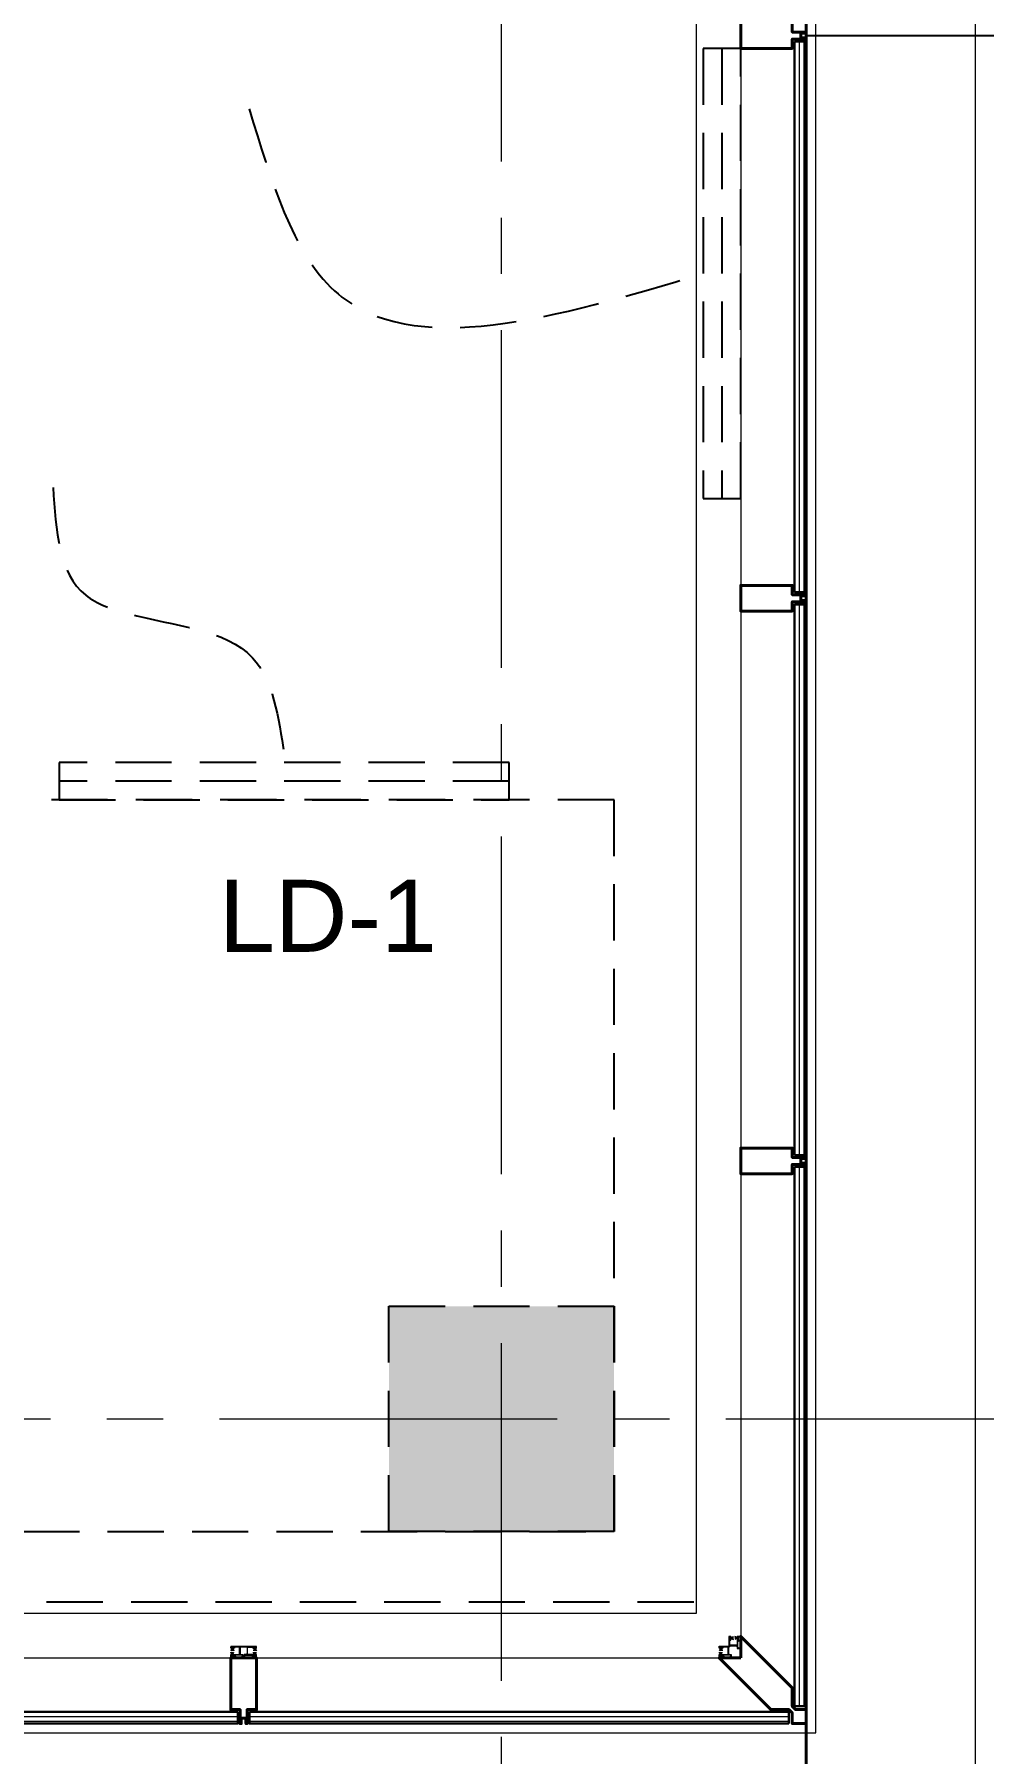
# Model space of a CAD drawing. Header units: inches. Extents: x -26012 to 27, y -3347 to 2082.
# Drawn here: x -21143.3 to -21042.1, y -21.1 to 162.2 of the extents above; entities that cross this region are included whole.
import ezdxf

# ---------------------------------------------------------------- set-up
doc = ezdxf.new("R2010")
doc.units = ezdxf.units.IN
doc.header["$LTSCALE"] = 48
doc.header["$MEASUREMENT"] = 0
for name, pattern in [('A_Column Grid$0$CENTER2', [1.125, 0.75, -0.125, 0.125, -0.125]), ('HIDDEN2', [0.1875, 0.125, -0.0625]), ('NB - 5th floor_plan$0$HIDDEN2', [0.1875, 0.125, -0.0625])]:
    doc.linetypes.add(name, pattern=pattern)
for name, color, linetype in [('A104$0$A-ANNO-PATT-1-12', 8, 'Continuous'), ('A104$0$A-CLNG-RAIL', 8, 'Continuous'), ('A104$0$A-FLOR-AWNG', 8, 'Continuous'), ('A104$0$A-FLOR-SLAB', 8, 'Continuous'), ('A104$0$A-GLAZ', 8, 'Continuous'), ('A104$0$A-GLAZ-CRNA', 8, 'Continuous'), ('A104$0$C-PROP', 8, 'Continuous'), ('A_Column Grid$0$A-GRID-GRD1-12', 8, 'A_Column Grid$0$CENTER2'), ('A_Column Grid$0$A-GRID-GRD1-15', 8, 'A_Column Grid$0$CENTER2'), ('M-HVAC-anno', 6, 'Continuous'), ('M-HVAC-FUTR', 4, 'HIDDEN2'), ('M-HVAC-Term-Supp', 92, 'Continuous'), ('NB - 5th floor_plan$0$STCCOLS1', 1, 'NB - 5th floor_plan$0$HIDDEN2'), ('NB - 5th floor_plan$0$STDROPS', 1, 'NB - 5th floor_plan$0$HIDDEN2'), ('NB - 5th floor_plan$0$STSLABNOTCH', 1, 'NB - 5th floor_plan$0$HIDDEN2'), ('XREF', 8, 'Continuous')]:
    doc.layers.add(name, color=color, linetype=linetype)
doc.styles.add('M08', font='arial.ttf', dxfattribs={"height": 7.68})

# ---------------------------------------------------------------- blocks, each defined once
blk = doc.blocks.new('A104')
at = {"layer": 'A104$0$A-ANNO-PATT-1-12', "lineweight": 30}
blk.add_solid([(-21081.52391113202, 2.594913660853813), (-21081.52391113202, 26.59491366085381), (-21105.52391113202, 2.594913660853813), (-21105.52391113202, 26.59491366085381)], dxfattribs=at)
at = {"layer": 'A104$0$A-CLNG-RAIL', "lineweight": 13}
for p, q in [((-21069.27441113202, -8.606410920465967), (-21069.27441113202, -9.654007959322579)), ((-21069.21191113202, -8.606410920465967), (-21069.27441113202, -8.606410920465967)), ((-21069.21191113202, -8.606410920465967), (-21069.21191113202, -9.716507959322579)), ((-21069.07191113202, -8.606410920465967), (-21069.21191113202, -8.606410920465967)), ((-21069.21191113202, -8.606410920465967), (-21069.21191113202, -9.604410920468137)), ((-21069.16191113202, -8.951410920469193), (-21069.16191113202, -8.651410920468459)), ((-21069.16191113202, -8.651410920468459), (-21069.11191113203, -8.651410920468459)), ((-21069.11191113203, -8.951410920469193), (-21069.16191113202, -8.951410920469193)), ((-21069.16191113202, -9.55441092047107), (-21069.16191113202, -8.99641092046802)), ((-21069.16191113202, -8.99641092046802), (-21069.07191113202, -8.99641092046802)), ((-21069.11191113203, -8.651410920468459), (-21069.11191113203, -8.711410920469339)), ((-21069.11191113203, -8.711410920469339), (-21069.07191113202, -8.711410920469339)), ((-21069.07191113202, -8.891410920468314), (-21069.11191113203, -8.891410920468314)), ((-21069.11191113203, -8.891410920468314), (-21069.11191113203, -8.951410920469193)), ((-21069.07191113202, -8.711410920469339), (-21069.07191113202, -8.606410920465967)), ((-21069.07191113202, -8.99641092046802), (-21069.07191113202, -8.891410920468314)), ((-21068.02391113202, -8.606410920465967), (-21068.38591113203, -8.606410920465967)), ((-21068.38591113203, -8.606410920465967), (-21068.38591113203, -8.711410920469339)), ((-21068.38591113203, -8.711410920469339), (-21068.34591113203, -8.711410920469339)), ((-21068.34591113203, -8.891410920468314), (-21068.38591113203, -8.891410920468314)), ((-21068.38591113203, -8.891410920468314), (-21068.38591113203, -9.55441092047107)), ((-21068.34591113203, -8.711410920469339), (-21068.34591113203, -8.651410920468459)), ((-21068.34591113203, -8.651410920468459), (-21068.29591113202, -8.651410920468459)), ((-21068.34591113203, -8.951410920469193), (-21068.34591113203, -8.891410920468314)), ((-21068.29591113202, -8.951410920469193), (-21068.34591113203, -8.951410920469193)), ((-21068.32591113203, -9.856410920465967), (-21068.32591113203, -9.07041092046837)), ((-21068.32591113203, -9.07041092046837), (-21068.23191113202, -9.07041092046837)), ((-21068.29591113202, -8.651410920468459), (-21068.29591113202, -8.951410920469193)), ((-21068.24591113202, -9.025410920469545), (-21068.24591113202, -8.651410920468459)), ((-21068.24591113202, -8.651410920468459), (-21068.02391113202, -8.651410920468459)), ((-21068.02391113202, -9.025410920469545), (-21068.24591113202, -9.025410920469545)), ((-21068.23191113202, -9.07041092046837), (-21068.23191113202, -9.105410920470717)), ((-21068.23191113202, -9.105410920470717), (-21068.10691113202, -9.07041092046837)), ((-21068.10691113202, -9.07041092046837), (-21068.02391113202, -9.07041092046837)), ((-21068.02391113202, -8.651410920468459), (-21068.02391113202, -8.606410920465967)), ((-21068.02391113202, -9.07041092046837), (-21068.02391113202, -9.025410920469545)), ((-21122.39948951185, -9.856507959320966), (-21122.39948951185, -9.71650795932258)), ((-21122.39948951185, -9.71650795932258), (-21121.40148951185, -9.71650795932258)), ((-21122.29448951184, -9.856507959320966), (-21122.39948951185, -9.856507959320966)), ((-21122.39948951185, -10.90450795932387), (-21122.39948951185, -10.54250795932076)), ((-21122.39948951185, -10.54250795932076), (-21122.29448951184, -10.54250795932076)), ((-21122.35448951184, -10.90450795932387), (-21122.39948951185, -10.90450795932387)), ((-21122.05448951184, -9.766507959323313), (-21122.35448951184, -9.766507959323313)), ((-21122.35448951184, -9.766507959323313), (-21122.35448951184, -9.81650795932038)), ((-21122.35448951184, -9.81650795932038), (-21122.29448951184, -9.81650795932038)), ((-21122.29448951184, -10.58250795932135), (-21122.35448951184, -10.58250795932135)), ((-21122.35448951184, -10.58250795932135), (-21122.35448951184, -10.63250795932208)), ((-21122.35448951184, -10.63250795932208), (-21122.05448951184, -10.63250795932208)), ((-21121.98048951184, -10.68250795932281), (-21122.35448951184, -10.68250795932281)), ((-21122.35448951184, -10.68250795932281), (-21122.35448951184, -10.90450795932387)), ((-21122.29448951184, -9.81650795932038), (-21122.29448951184, -9.856507959320966)), ((-21122.29448951184, -10.54250795932076), (-21122.29448951184, -10.58250795932135)), ((-21122.11448951185, -9.856507959320966), (-21122.11448951185, -9.81650795932038)), ((-21122.11448951185, -9.81650795932038), (-21122.05448951184, -9.81650795932038)), ((-21122.00948951185, -9.856507959320966), (-21122.11448951185, -9.856507959320966)), ((-21122.11448951185, -10.58250795932135), (-21122.11448951185, -10.54250795932076)), ((-21122.11448951185, -10.54250795932076), (-21121.45148951184, -10.54250795932076)), ((-21122.05448951184, -10.58250795932135), (-21122.11448951185, -10.58250795932135)), ((-21122.05448951184, -9.81650795932038), (-21122.05448951184, -9.766507959323313)), ((-21122.05448951184, -10.63250795932208), (-21122.05448951184, -10.58250795932135)), ((-21121.45148951184, -9.766507959323313), (-21122.00948951185, -9.766507959323313)), ((-21122.00948951185, -9.766507959323313), (-21122.00948951185, -9.856507959320966)), ((-21121.98048951184, -10.90450795932387), (-21121.98048951184, -10.68250795932281)), ((-21121.93548951184, -10.90450795932387), (-21121.98048951184, -10.90450795932387)), ((-21121.14948951185, -10.60250795932164), (-21121.93548951184, -10.60250795932164)), ((-21121.93548951184, -10.60250795932164), (-21121.93548951184, -10.69650795932229)), ((-21121.93548951184, -10.69650795932229), (-21121.90048951184, -10.69650795932229)), ((-21121.90048951184, -10.69650795932229), (-21121.93548951184, -10.82150795932229)), ((-21121.93548951184, -10.82150795932229), (-21121.93548951184, -10.90450795932387)), ((-21121.45148951184, -10.54250795932076), (-21121.45148951184, -9.766507959323313)), ((-21121.40148951185, -9.71650795932258), (-21121.40148951185, -10.54250795932076)), ((-21121.40148951185, -10.54250795932076), (-21121.30748951184, -10.54250795932076)), ((-21121.30748951184, -10.54250795932076), (-21121.30748951184, -10.50750795932208)), ((-21121.30748951184, -10.50750795932208), (-21121.18248951184, -10.54250795932076)), ((-21121.14948951185, -10.82150795932229), (-21121.18448951184, -10.69650795932229)), ((-21121.18448951184, -10.69650795932229), (-21121.14948951185, -10.69650795932229)), ((-21121.18248951184, -10.54250795932076), (-21121.09948951184, -10.54250795932076)), ((-21121.14948951185, -10.69650795932229), (-21121.14948951185, -10.60250795932164)), ((-21121.14948951185, -10.90450795932387), (-21121.14948951185, -10.82150795932229)), ((-21121.09948951184, -10.90450795932387), (-21121.14948951185, -10.90450795932387)), ((-21121.09948951184, -10.54250795932076), (-21121.09948951184, -10.90450795932387)), ((-21120.86591113202, -10.54250795932076), (-21120.94891113203, -10.54250795932076)), ((-21120.94891113203, -10.54250795932076), (-21120.94891113203, -10.90450795932387)), ((-21120.94891113203, -10.90450795932387), (-21120.89891113202, -10.90450795932387)), ((-21120.89891113202, -10.69650795932229), (-21120.89891113202, -10.60250795932164)), ((-21120.89891113202, -10.60250795932164), (-21120.11291113202, -10.60250795932164)), ((-21120.89891113202, -10.82150795932229), (-21120.86391113203, -10.69650795932229)), ((-21120.86391113203, -10.69650795932229), (-21120.89891113202, -10.69650795932229)), ((-21120.89891113202, -10.90450795932387), (-21120.89891113202, -10.82150795932229)), ((-21120.74091113202, -10.50750795932208), (-21120.86591113202, -10.54250795932076)), ((-21120.74091113202, -10.54250795932076), (-21120.74091113202, -10.50750795932208)), ((-21120.64691113202, -10.54250795932076), (-21120.74091113202, -10.54250795932076)), ((-21119.64891113202, -9.71650795932258), (-21120.64691113202, -9.71650795932258)), ((-21120.64691113202, -9.71650795932258), (-21120.64691113202, -10.54250795932076)), ((-21120.59691113203, -10.54250795932076), (-21120.59691113203, -9.766507959323313)), ((-21120.59691113203, -9.766507959323313), (-21120.03891113202, -9.766507959323313)), ((-21119.93391113202, -10.54250795932076), (-21120.59691113203, -10.54250795932076)), ((-21120.11291113202, -10.69650795932229), (-21120.14791113203, -10.69650795932229)), ((-21120.14791113203, -10.69650795932229), (-21120.11291113202, -10.82150795932229)), ((-21120.11291113202, -10.60250795932164), (-21120.11291113202, -10.69650795932229)), ((-21120.11291113202, -10.82150795932229), (-21120.11291113202, -10.90450795932387)), ((-21120.11291113202, -10.90450795932387), (-21120.06791113202, -10.90450795932387)), ((-21120.06791113202, -10.90450795932387), (-21120.06791113202, -10.68250795932281)), ((-21120.06791113202, -10.68250795932281), (-21119.69391113202, -10.68250795932281)), ((-21120.03891113202, -9.766507959323313), (-21120.03891113202, -9.856507959320966)), ((-21120.03891113202, -9.856507959320966), (-21119.93391113202, -9.856507959320966)), ((-21119.99391113202, -9.81650795932038), (-21119.99391113202, -9.766507959323313)), ((-21119.99391113202, -9.766507959323313), (-21119.69391113202, -9.766507959323313)), ((-21119.93391113202, -9.81650795932038), (-21119.99391113202, -9.81650795932038)), ((-21119.99391113202, -10.63250795932208), (-21119.99391113202, -10.58250795932135)), ((-21119.99391113202, -10.58250795932135), (-21119.93391113202, -10.58250795932135)), ((-21119.69391113202, -10.63250795932208), (-21119.99391113202, -10.63250795932208)), ((-21119.93391113202, -9.856507959320966), (-21119.93391113202, -9.81650795932038)), ((-21119.93391113202, -10.58250795932135), (-21119.93391113202, -10.54250795932076)), ((-21119.69391113202, -9.81650795932038), (-21119.75391113203, -9.81650795932038)), ((-21119.75391113203, -9.81650795932038), (-21119.75391113203, -9.856507959320966)), ((-21119.75391113203, -9.856507959320966), (-21119.64891113202, -9.856507959320966)), ((-21119.64891113202, -10.54250795932076), (-21119.75391113203, -10.54250795932076)), ((-21119.75391113203, -10.54250795932076), (-21119.75391113203, -10.58250795932135)), ((-21119.75391113203, -10.58250795932135), (-21119.69391113202, -10.58250795932135)), ((-21119.69391113202, -9.766507959323313), (-21119.69391113202, -9.81650795932038)), ((-21119.69391113202, -10.58250795932135), (-21119.69391113202, -10.63250795932208)), ((-21119.69391113202, -10.68250795932281), (-21119.69391113202, -10.90450795932387)), ((-21119.69391113202, -10.90450795932387), (-21119.64891113202, -10.90450795932387)), ((-21119.64891113202, -9.856507959320966), (-21119.64891113202, -9.71650795932258)), ((-21119.64891113202, -10.90450795932387), (-21119.64891113202, -10.54250795932076)), ((-21070.32200817088, -9.716507959322579), (-21070.32200817088, -9.654007959322579)), ((-21070.32200817088, -9.654007959322579), (-21069.27441113202, -9.654007959322579)), ((-21070.32200817088, -9.716507959322579), (-21069.21191113202, -9.716507959322579)), ((-21070.32200817088, -9.856507959320966), (-21070.32200817088, -9.71650795932258)), ((-21070.32200817088, -9.71650795932258), (-21069.32400817088, -9.71650795932258)), ((-21070.21700817088, -9.856507959320966), (-21070.32200817088, -9.856507959320966)), ((-21070.32200817088, -10.90450795932387), (-21070.32200817088, -10.54250795932076)), ((-21070.32200817088, -10.54250795932076), (-21070.21700817088, -10.54250795932076)), ((-21070.27700817088, -10.90450795932387), (-21070.32200817088, -10.90450795932387)), ((-21069.97700817088, -9.766507959323313), (-21070.27700817088, -9.766507959323313)), ((-21070.27700817088, -9.766507959323313), (-21070.27700817088, -9.81650795932038)), ((-21070.27700817088, -9.81650795932038), (-21070.21700817088, -9.81650795932038)), ((-21070.21700817088, -10.58250795932135), (-21070.27700817088, -10.58250795932135)), ((-21070.27700817088, -10.58250795932135), (-21070.27700817088, -10.63250795932208)), ((-21070.27700817088, -10.63250795932208), (-21069.97700817088, -10.63250795932208)), ((-21069.90300817088, -10.68250795932281), (-21070.27700817088, -10.68250795932281)), ((-21070.27700817088, -10.68250795932281), (-21070.27700817088, -10.90450795932387)), ((-21070.21700817088, -9.81650795932038), (-21070.21700817088, -9.856507959320966)), ((-21070.21700817088, -10.54250795932076), (-21070.21700817088, -10.58250795932135)), ((-21070.03700817088, -9.856507959320966), (-21070.03700817088, -9.81650795932038)), ((-21070.03700817088, -9.81650795932038), (-21069.97700817088, -9.81650795932038)), ((-21069.93200817088, -9.856507959320966), (-21070.03700817088, -9.856507959320966)), ((-21070.03700817088, -10.58250795932135), (-21070.03700817088, -10.54250795932076)), ((-21070.03700817088, -10.54250795932076), (-21069.37400817087, -10.54250795932076)), ((-21069.97700817088, -10.58250795932135), (-21070.03700817088, -10.58250795932135)), ((-21069.97700817088, -9.81650795932038), (-21069.97700817088, -9.766507959323313)), ((-21069.97700817088, -10.63250795932208), (-21069.97700817088, -10.58250795932135)), ((-21069.37400817087, -9.766507959323313), (-21069.93200817088, -9.766507959323313)), ((-21069.93200817088, -9.766507959323313), (-21069.93200817088, -9.856507959320966)), ((-21069.90300817088, -10.90450795932387), (-21069.90300817088, -10.68250795932281)), ((-21069.85800817088, -10.90450795932387), (-21069.90300817088, -10.90450795932387)), ((-21069.07200817088, -10.60250795932164), (-21069.85800817088, -10.60250795932164)), ((-21069.85800817088, -10.60250795932164), (-21069.85800817088, -10.69650795932229)), ((-21069.85800817088, -10.69650795932229), (-21069.82300817088, -10.69650795932229)), ((-21069.82300817088, -10.69650795932229), (-21069.85800817088, -10.82150795932229)), ((-21069.85800817088, -10.82150795932229), (-21069.85800817088, -10.90450795932387)), ((-21069.37400817087, -10.54250795932076), (-21069.37400817087, -9.766507959323313)), ((-21069.32400817088, -9.71650795932258), (-21069.32400817088, -10.54250795932076)), ((-21069.32400817088, -10.54250795932076), (-21069.23000817088, -10.54250795932076)), ((-21069.23000817088, -10.54250795932076), (-21069.23000817088, -10.50750795932208)), ((-21069.23000817088, -10.50750795932208), (-21069.10500817088, -10.54250795932076)), ((-21069.21191113202, -9.604410920468137), (-21068.38591113203, -9.604410920468137)), ((-21068.38591113203, -9.55441092047107), (-21069.16191113202, -9.55441092047107)), ((-21069.07200817088, -10.82150795932229), (-21069.10700817087, -10.69650795932229)), ((-21069.10700817087, -10.69650795932229), (-21069.07200817088, -10.69650795932229)), ((-21069.10500817088, -10.54250795932076), (-21069.02200817088, -10.54250795932076)), ((-21069.07200817088, -10.69650795932229), (-21069.07200817088, -10.60250795932164)), ((-21069.07200817088, -10.90450795932387), (-21069.07200817088, -10.82150795932229)), ((-21069.02200817088, -10.90450795932387), (-21069.07200817088, -10.90450795932387)), ((-21069.02200817088, -10.54250795932076), (-21069.02200817088, -10.90450795932387)), ((-21068.38591113203, -9.698410920468783), (-21068.42091113202, -9.698410920468783)), ((-21068.42091113202, -9.698410920468783), (-21068.38591113203, -9.823410920468783)), ((-21068.38591113203, -9.604410920468137), (-21068.38591113203, -9.698410920468783)), ((-21068.38591113203, -9.823410920468783), (-21068.38591113203, -9.906410920470366)), ((-21068.38591113203, -9.906410920470366), (-21068.02391113202, -9.906410920470366)), ((-21068.23191113202, -9.856410920465967), (-21068.32591113203, -9.856410920465967)), ((-21068.10691113202, -9.856410920465967), (-21068.23191113202, -9.821410920470953)), ((-21068.23191113202, -9.821410920470953), (-21068.23191113202, -9.856410920465967)), ((-21068.02391113202, -9.856410920465967), (-21068.10691113202, -9.856410920465967)), ((-21068.02391113202, -9.906410920470366), (-21068.02391113202, -9.856410920465967))]:
    blk.add_line(p, q, dxfattribs=at)
at = {"layer": 'A104$0$A-CLNG-RAIL', "lineweight": 13, "flags": 128}
for points in [[(-21069.129392594, -8.706623036249386), (-21069.129392594, -8.894123036249386)], [(-21069.11728568923, -8.861659457899748), (-21069.06280461776, -8.873774446132703), (-21068.99016316817, -8.879831925789848), (-21068.79875277673, -8.925638373970516)], [(-21068.33127141721, -8.861659457899748), (-21068.38575248869, -8.873774446132703), (-21068.45839393827, -8.879831925789848), (-21068.64980432971, -8.925638373970516)], [(-21068.31916451244, -8.706623036249386), (-21068.31916451244, -8.894123036249386)], [(-21122.29927739607, -9.799026497350054), (-21122.11177739607, -9.799026497350054)], [(-21122.29927739607, -10.60925457890212), (-21122.11177739607, -10.60925457890212)], [(-21122.14424097441, -9.811133402121056), (-21122.13212598618, -9.865614473592403), (-21122.12606850652, -9.938255923176845), (-21122.08026205834, -10.129666314618)], [(-21122.14424097441, -10.59714767413111), (-21122.13212598618, -10.54266660265977), (-21122.12606850652, -10.47002515307532), (-21122.08026205834, -10.27861476163417)], [(-21119.90415966946, -9.811133402121056), (-21119.91627465769, -9.865614473592403), (-21119.92233213735, -9.938255923176845), (-21119.96813858553, -10.129666314618)], [(-21119.90415966946, -10.59714767413111), (-21119.91627465769, -10.54266660265977), (-21119.92233213735, -10.47002515307532), (-21119.96813858553, -10.27861476163417)], [(-21119.74912324781, -9.799026497350054), (-21119.93662324781, -9.799026497350054)], [(-21119.74912324781, -10.60925457890212), (-21119.93662324781, -10.60925457890212)], [(-21070.2217960551, -9.799026497350054), (-21070.0342960551, -9.799026497350054)], [(-21070.2217960551, -10.60925457890212), (-21070.0342960551, -10.60925457890212)], [(-21070.06675963345, -9.811133402121056), (-21070.05464464521, -9.865614473592403), (-21070.04858716556, -9.938255923176845), (-21070.00278071738, -10.129666314618)], [(-21070.06675963345, -10.59714767413111), (-21070.05464464521, -10.54266660265977), (-21070.04858716556, -10.47002515307532), (-21070.00278071738, -10.27861476163417)]]:
    blk.add_lwpolyline(points, dxfattribs=at)
at = {"layer": 'A104$0$A-CLNG-RAIL', "lineweight": 13}
for points in [[(-21069.129392594, -8.786373610388281), (-21069.11123223684, -8.788969673099011), (-21069.06885807014, -8.795027152752489), (-21068.9780562634, -8.7829121934382), (-21068.92962864431, -8.76529041340384), (-21068.79875277673, -8.743048235348711)], [(-21069.129392594, -8.807142112066778), (-21069.0204304301, -8.819257071381069), (-21068.95384245386, -8.807142112066778), (-21068.92962864431, -8.812526538429092), (-21068.79875277673, -8.813111919345056)], [(-21069.12333914161, -8.728394847608897), (-21069.07491152253, -8.740509806923187), (-21069.02648388248, -8.72233733902942), (-21068.95384245386, -8.685992461093885), (-21068.92962864431, -8.670848747488023), (-21068.79875277673, -8.615659663934025)], [(-21069.12333914161, -8.75868224589462), (-21069.0870184273, -8.75868224589462), (-21069.03253733487, -8.75868224589462), (-21068.95989590624, -8.728394847608897), (-21068.92962864431, -8.713251124367147), (-21068.79875277673, -8.668738256982257)], [(-21069.11728568923, -8.843487018928313), (-21069.06280461776, -8.843487018928313), (-21069.00227007294, -8.843487018928313), (-21068.95384245386, -8.855601978238935), (-21068.92962864431, -8.859063395189018), (-21068.79875277673, -8.883348672779086)], [(-21068.32521796483, -8.728394847608897), (-21068.37364558392, -8.740509806923187), (-21068.42207322396, -8.72233733902942), (-21068.49471465258, -8.685992461093885), (-21068.51892846213, -8.670848747488023), (-21068.64980432971, -8.615659663934025)], [(-21068.32521796483, -8.75868224589462), (-21068.36153867915, -8.75868224589462), (-21068.41601977157, -8.75868224589462), (-21068.4886612002, -8.728394847608897), (-21068.51892846213, -8.713251124367147), (-21068.64980432971, -8.668738256982257)], [(-21068.31916451244, -8.786373610388281), (-21068.3373248696, -8.788969673099011), (-21068.3796990363, -8.795027152752489), (-21068.47050084304, -8.7829121934382), (-21068.51892846213, -8.76529041340384), (-21068.64980432971, -8.743048235348711)], [(-21068.31916451244, -8.807142112066778), (-21068.42812667634, -8.819257071381069), (-21068.49471465258, -8.807142112066778), (-21068.51892846213, -8.812526538429092), (-21068.64980432971, -8.813111919345056)], [(-21068.33127141721, -8.843487018928313), (-21068.38575248869, -8.843487018928313), (-21068.4462870335, -8.843487018928313), (-21068.49471465258, -8.855601978238935), (-21068.51892846213, -8.859063395189018), (-21068.64980432971, -8.883348672779086)], [(-21122.27750558471, -9.805079949737388), (-21122.26539062539, -9.8535075688214), (-21122.28356309328, -9.901935208863836), (-21122.31990797122, -9.974576637489854), (-21122.33505168483, -9.99879044703186), (-21122.39024076838, -10.129666314618)], [(-21122.27750558471, -10.60320112651478), (-21122.26539062539, -10.55477350743077), (-21122.28356309328, -10.50634586738833), (-21122.31990797122, -10.43370443876232), (-21122.33505168483, -10.40949062922031), (-21122.39024076838, -10.27861476163417)], [(-21122.24721818642, -9.805079949737388), (-21122.24721818642, -9.841400664050397), (-21122.24721818642, -9.895881756476502), (-21122.27750558471, -9.96852318510252), (-21122.29264930795, -9.99879044703186), (-21122.33716217533, -10.129666314618)], [(-21122.24721818642, -10.60320112651478), (-21122.24721818642, -10.56688041220177), (-21122.24721818642, -10.51239931977567), (-21122.27750558471, -10.43975789114965), (-21122.29264930795, -10.40949062922031), (-21122.33716217533, -10.27861476163417)], [(-21122.21952682193, -9.799026497350054), (-21122.21693075921, -9.81718685450839), (-21122.21087327956, -9.859561021208735), (-21122.22298823887, -9.950362827947849), (-21122.24061001891, -9.99879044703186), (-21122.26285219696, -10.129666314618)], [(-21122.21952682193, -10.60925457890212), (-21122.21693075921, -10.59109422174378), (-21122.21087327956, -10.54872005504343), (-21122.22298823887, -10.45791824830432), (-21122.24061001891, -10.40949062922031), (-21122.26285219696, -10.27861476163417)], [(-21122.19875832025, -9.799026497350054), (-21122.18664336093, -9.907988661247504), (-21122.19875832025, -9.974576637489854), (-21122.19337389388, -9.99879044703186), (-21122.19278851297, -10.129666314618)], [(-21122.19875832025, -10.60925457890212), (-21122.18664336093, -10.50029241500467), (-21122.19875832025, -10.43370443876232), (-21122.19337389388, -10.40949062922031), (-21122.19278851297, -10.27861476163417)], [(-21122.16241341339, -9.811133402121056), (-21122.16241341339, -9.865614473592403), (-21122.16241341339, -9.926149018405843), (-21122.15029845407, -9.974576637489854), (-21122.14683703712, -9.99879044703186), (-21122.12255175953, -10.129666314618)], [(-21122.16241341339, -10.59714767413111), (-21122.16241341339, -10.54266660265977), (-21122.16241341339, -10.48213205784633), (-21122.15029845407, -10.43370443876232), (-21122.14683703712, -10.40949062922031), (-21122.12255175953, -10.27861476163417)], [(-21119.88598723049, -9.811133402121056), (-21119.88598723049, -9.865614473592403), (-21119.88598723049, -9.926149018405843), (-21119.8981021898, -9.974576637489854), (-21119.90156360675, -9.99879044703186), (-21119.92584888433, -10.129666314618)], [(-21119.88598723049, -10.59714767413111), (-21119.88598723049, -10.54266660265977), (-21119.88598723049, -10.48213205784633), (-21119.8981021898, -10.43370443876232), (-21119.90156360675, -10.40949062922031), (-21119.92584888433, -10.27861476163417)], [(-21119.84964232362, -9.799026497350054), (-21119.86175728294, -9.907988661247504), (-21119.84964232362, -9.974576637489854), (-21119.85502674998, -9.99879044703186), (-21119.8556121309, -10.129666314618)], [(-21119.84964232362, -10.60925457890212), (-21119.86175728294, -10.50029241500467), (-21119.84964232362, -10.43370443876232), (-21119.85502674998, -10.40949062922031), (-21119.8556121309, -10.27861476163417)], [(-21119.82887382195, -9.799026497350054), (-21119.83146988466, -9.81718685450839), (-21119.83752736431, -9.859561021208735), (-21119.82541240499, -9.950362827947849), (-21119.80779062496, -9.99879044703186), (-21119.7855484469, -10.129666314618)], [(-21119.82887382195, -10.60925457890212), (-21119.83146988466, -10.59109422174378), (-21119.83752736431, -10.54872005504343), (-21119.82541240499, -10.45791824830432), (-21119.80779062496, -10.40949062922031), (-21119.7855484469, -10.27861476163417)], [(-21119.80118245745, -9.805079949737388), (-21119.80118245745, -9.841400664050397), (-21119.80118245745, -9.895881756476502), (-21119.77089505917, -9.96852318510252), (-21119.75575133592, -9.99879044703186), (-21119.71123846854, -10.129666314618)], [(-21119.80118245745, -10.60320112651478), (-21119.80118245745, -10.56688041220177), (-21119.80118245745, -10.51239931977567), (-21119.77089505917, -10.43975789114965), (-21119.75575133592, -10.40949062922031), (-21119.71123846854, -10.27861476163417)], [(-21119.77089505917, -9.805079949737388), (-21119.78301001848, -9.8535075688214), (-21119.76483755059, -9.901935208863836), (-21119.72849267265, -9.974576637489854), (-21119.71334895905, -9.99879044703186), (-21119.65815987549, -10.129666314618)], [(-21119.77089505917, -10.60320112651478), (-21119.78301001848, -10.55477350743077), (-21119.76483755059, -10.50634586738833), (-21119.72849267265, -10.43370443876232), (-21119.71334895905, -10.40949062922031), (-21119.65815987549, -10.27861476163417)], [(-21070.20002424374, -9.805079949737388), (-21070.18790928442, -9.8535075688214), (-21070.20608175232, -9.901935208863836), (-21070.24242663025, -9.974576637489854), (-21070.25757034386, -9.99879044703186), (-21070.31275942741, -10.129666314618)], [(-21070.20002424374, -10.60320112651478), (-21070.18790928442, -10.55477350743077), (-21070.20608175232, -10.50634586738833), (-21070.24242663025, -10.43370443876232), (-21070.25757034386, -10.40949062922031), (-21070.31275942741, -10.27861476163417)], [(-21070.16973684545, -9.805079949737388), (-21070.16973684545, -9.841400664050397), (-21070.16973684545, -9.895881756476502), (-21070.20002424374, -9.96852318510252), (-21070.21516796698, -9.99879044703186), (-21070.25968083437, -10.129666314618)], [(-21070.16973684545, -10.60320112651478), (-21070.16973684545, -10.56688041220177), (-21070.16973684545, -10.51239931977567), (-21070.20002424374, -10.43975789114965), (-21070.21516796698, -10.40949062922031), (-21070.25968083437, -10.27861476163417)], [(-21070.14204548096, -9.799026497350054), (-21070.13944941825, -9.81718685450839), (-21070.13339193859, -9.859561021208735), (-21070.14550689791, -9.950362827947849), (-21070.16312867794, -9.99879044703186), (-21070.185370856, -10.129666314618)], [(-21070.14204548096, -10.60925457890212), (-21070.13944941825, -10.59109422174378), (-21070.13339193859, -10.54872005504343), (-21070.14550689791, -10.45791824830432), (-21070.16312867794, -10.40949062922031), (-21070.185370856, -10.27861476163417)], [(-21070.12127697928, -9.799026497350054), (-21070.10916201997, -9.907988661247504), (-21070.12127697928, -9.974576637489854), (-21070.11589255292, -9.99879044703186), (-21070.115307172, -10.129666314618)], [(-21070.12127697928, -10.60925457890212), (-21070.10916201997, -10.50029241500467), (-21070.12127697928, -10.43370443876232), (-21070.11589255292, -10.40949062922031), (-21070.115307172, -10.27861476163417)], [(-21070.08493207242, -9.811133402121056), (-21070.08493207242, -9.865614473592403), (-21070.08493207242, -9.926149018405843), (-21070.07281711311, -9.974576637489854), (-21070.06935569616, -9.99879044703186), (-21070.04507041857, -10.129666314618)], [(-21070.08493207242, -10.59714767413111), (-21070.08493207242, -10.54266660265977), (-21070.08493207242, -10.48213205784633), (-21070.07281711311, -10.43370443876232), (-21070.06935569616, -10.40949062922031), (-21070.04507041857, -10.27861476163417)]]:
    blk.add_open_spline(points, degree=3, dxfattribs=at)
blk.add_3dface([(-21122.39948951184, -9.716507959322579), (-21119.64891113202, -9.716507959322579), (-21119.64891113202, -9.666507959321844), (-21122.39948951184, -9.666507959321844)], dxfattribs=at)
at = {"layer": 'A104$0$A-FLOR-AWNG', "lineweight": 0}
blk.add_line((-21043.02364605272, 1560.001174646098), (-21043.02364605274, -35.90507535389735), dxfattribs=at)
at = {"layer": 'A104$0$A-FLOR-SLAB', "lineweight": 0, "flags": 128}
blk.add_lwpolyline([(-23869.27306754608, 1530.34749504837), (-21072.77392211724, 1530.344907071458), (-21072.77392211724, -6.154496974105343), (-22489.27361117521, -6.154496974106298), (-22489.27361091716, 53.84483676237799), (-22872.77363294808, 53.84483676237801), (-22872.77363293029, -6.154496971624019), (-24409.27195154976, -6.154496971624022)], dxfattribs=at)
at = {"layer": 'A104$0$A-GLAZ', "lineweight": 0}
for p, q in [((-21060.0239351225, -18.90515878295377), (-21060.02393512248, 1543.094924646097)), ((-22352.02336008276, -18.90515878296642), (-21060.0239351225, -18.90515878295377))]:
    blk.add_line(p, q, dxfattribs=at)
at = {"layer": 'A104$0$A-GLAZ-CRNA', "lineweight": 30}
for p, q in [((-21062.2739351225, 161.4705030259244), (-21061.0239351225, 161.4705030259244)), ((-21062.2739351225, 161.4705030259244), (-21062.2739351225, 102.7205030259245)), ((-21061.0239351225, 161.4705030259244), (-21061.0239351225, 102.7205030259245)), ((-21062.2739351225, 101.4705030259244), (-21062.2739351225, 42.72050302592466)), ((-21061.0239351225, 101.4705030259245), (-21061.0239351225, 42.7205030259247)), ((-21062.2739351225, 42.72050302592466), (-21061.0239351225, 42.7205030259247)), ((-21062.2739351225, 41.47050302592469), (-21061.0239351225, 41.47050302592471)), ((-21062.2739351225, 41.47050302592469), (-21062.2739351225, -16.02949697407512)), ((-21061.0239351225, 41.47050302592471), (-21061.0239351225, -16.0294969740751)), ((-21062.2739351225, -16.02949697407512), (-21061.0239351225, -16.0294969740751)), ((-21180.39893512249, -16.65449697407627), (-21121.6489351225, -16.65449697407568)), ((-21180.39893512249, -17.90449697407625), (-21121.6489351225, -17.90449697407568)), ((-21121.6489351225, -16.65449697407568), (-21121.6489351225, -17.90449697407568)), ((-21120.3989351225, -16.65449697407569), (-21120.3989351225, -17.90449697407567)), ((-21120.3989351225, -16.65449697407569), (-21062.8989351225, -16.65449697407513)), ((-21120.3989351225, -17.90449697407567), (-21062.8989351225, -17.90449697407512)), ((-21062.8989351225, -16.65449697407513), (-21062.8989351225, -17.90449697407512))]:
    blk.add_line(p, q, dxfattribs=at)
at = {"layer": 'A104$0$A-GLAZ-CRNA', "lineweight": 0}
for p, q in [((-21061.7739351225, 161.4705030259244), (-21061.7739351225, 102.7205030259244)), ((-21061.2739351225, 161.4705030259244), (-21061.2739351225, 102.7205030259245)), ((-21068.0239351225, 160.7210814057475), (-21068.0239351225, 103.4710814057476)), ((-21061.7739351225, 101.4705030259244), (-21061.7739351225, 42.72050302592469)), ((-21061.2739351225, 101.4705030259245), (-21061.2739351225, 42.72050302592466)), ((-21068.0239351225, 100.7210814057476), (-21068.0239351225, -10.90449697407519)), ((-21061.7739351225, 41.4705030259247), (-21061.7739351225, -16.02949697407511)), ((-21061.2739351225, 41.47050302592468), (-21061.2739351225, -16.0294969740751)), ((-21179.64951350231, -10.90449697407629), (-21068.0239351225, -10.90449697407519)), ((-21180.39893512249, -17.15449697407626), (-21121.6489351225, -17.15449697407568)), ((-21180.39893512249, -17.65449697407627), (-21121.6489351225, -17.65449697407569)), ((-21120.3989351225, -17.15449697407567), (-21062.8989351225, -17.15449697407512)), ((-21120.3989351225, -17.65449697407569), (-21062.8989351225, -17.65449697407513))]:
    blk.add_line(p, q, dxfattribs=at)
at = {"layer": 'A104$0$A-GLAZ-CRNA', "lineweight": 40}
for p, q in [((-21062.2739351225, 102.7205030259245), (-21061.0239351225, 102.7205030259245)), ((-21062.2739351225, 101.4705030259244), (-21061.0239351225, 101.4705030259245)), ((-21062.5239351225, -14.10639993521722), (-21068.0239351225, -8.60639993521729)), ((-21064.82203216136, -16.40449697407514), (-21070.32203216136, -10.90449697407522))]:
    blk.add_line(p, q, dxfattribs=at)
at = {"layer": 'A104$0$A-GLAZ-CRNA', "lineweight": 40, "flags": 128}
for points in [[(-21061.6176851225, 162.0955030259242), (-21061.6176851225, 162.3455030259242), (-21061.0239351225, 162.3455030259242), (-21061.0239351225, 162.4705030259242), (-21062.5239351225, 162.470503025924), (-21062.5239351225, 163.4705030259241), (-21068.0239351225, 163.4710814057473), (-21068.0239351225, 162.0960814057473)], [(-21061.6176851225, 162.0955030259242), (-21061.6176851225, 161.8455030259244), (-21061.0239351225, 161.8455030259244), (-21061.0239351225, 161.7205030259244), (-21062.5239351225, 161.7205030259242), (-21062.5239351225, 160.7205030259242), (-21068.0239351225, 160.7210814057475), (-21068.0239351225, 162.0960814057473)], [(-21061.6176851225, 102.0955030259244), (-21061.6176851225, 102.3455030259244), (-21061.0239351225, 102.3455030259245), (-21061.0239351225, 102.4705030259245), (-21062.5239351225, 102.4705030259245), (-21062.5239351225, 103.4705030259245), (-21068.0239351225, 103.4710814057476), (-21068.0239351225, 102.0960814057476)], [(-21061.6176851225, 102.0955030259244), (-21061.6176851225, 101.8455030259244), (-21061.0239351225, 101.8455030259245), (-21061.0239351225, 101.7205030259245), (-21062.5239351225, 101.7205030259245), (-21062.5239351225, 100.7205030259245), (-21068.0239351225, 100.7210814057476), (-21068.0239351225, 102.0960814057476)], [(-21061.6176851225, 42.0955030259247), (-21061.6176851225, 42.34550302592467), (-21061.0239351225, 42.34550302592469), (-21061.0239351225, 42.47050302592469), (-21062.5239351225, 42.47050302592468), (-21062.5239351225, 43.4705030259247), (-21068.0239351225, 43.4710814057478), (-21068.0239351225, 42.09608140574781)], [(-21061.6176851225, 42.0955030259247), (-21061.6176851225, 41.8455030259247), (-21061.0239351225, 41.84550302592472), (-21061.0239351225, 41.72050302592471), (-21062.5239351225, 41.72050302592469), (-21062.5239351225, 40.72050302592469), (-21068.0239351225, 40.72108140574777), (-21068.0239351225, 42.09608140574781)], [(-21061.0239351225, -17.90449697407507), (-21061.0239351225, -16.40449697407509), (-21062.1703817319, -16.40449697407512), (-21062.5239351225, -16.05094358348272), (-21062.5239351225, -14.10639993521722), (-21068.0239351225, -8.60639993521729), (-21068.0239351225, -10.90449697407519)], [(-21121.0239351225, -17.31074697407524), (-21121.2739351225, -17.31074697407522), (-21121.2739351225, -17.90449697407567), (-21121.3989351225, -17.90449697407569), (-21121.3989351225, -16.40449697407524), (-21122.3989351225, -16.40449697407523), (-21122.39951350232, -10.90449697407573), (-21121.02451350232, -10.90449697407571)], [(-21121.0239351225, -17.31074697407524), (-21120.7739351225, -17.31074697407523), (-21120.7739351225, -17.90449697407567), (-21120.6489351225, -17.90449697407566), (-21120.6489351225, -16.40449697407522), (-21119.6489351225, -16.40449697407522), (-21119.64951350232, -10.9044969740757), (-21121.02451350232, -10.90449697407571)], [(-21061.0239351225, -17.90449697407507), (-21062.5239351225, -17.90449697407511), (-21062.5239351225, -16.75805036466752), (-21062.87748851309, -16.40449697407512), (-21064.82203216136, -16.40449697407514), (-21070.32203216136, -10.90449697407522), (-21068.0239351225, -10.90449697407519)]]:
    blk.add_lwpolyline(points, dxfattribs=at)
at = {"layer": 'A104$0$A-GLAZ-CRNA', "lineweight": 40}
for centre in [(-21060.8989351225, 161.595503025917), (-21060.8989351225, 102.5955030259245), (-21060.8989351225, 101.5955030259171)]:
    blk.add_arc(centre, 0.1767766952980863, 134.9999999998258, 224.9999999998162, dxfattribs=at)
at = {"layer": 'A104$0$A-GLAZ-CRNA', "lineweight": 30}
for centre in [(-21060.8989351225, 42.59550302592468), (-21060.8989351225, 41.59550302591737)]:
    blk.add_arc(centre, 0.1767766952980863, 134.9999999998258, 224.9999999998162, dxfattribs=at)
at = {"layer": 'A104$0$A-GLAZ-CRNA', "lineweight": 30, "extrusion": (0, 0, -1)}
for centre in [(21121.5239351225, -18.0294969740743), (21120.52393512249, -18.02949697407475)]:
    blk.add_arc(centre, 0.1767766952980865, 44.99999999981663, 134.9999999998263, dxfattribs=at)
at = {"layer": 'A104$0$C-PROP', "lineweight": 40, "flags": 128}
blk.add_lwpolyline([(-25004.54371020464, -676.9040772026252), (-24022.02391113202, 1542.094997091129), (-21061.02391113202, 1542.094997091129), (-21061.02391113202, -676.9042077866465)], dxfattribs=at)
blk = doc.blocks.new('NB - 5th floor_plan')
at = {"layer": 'NB - 5th floor_plan$0$STCCOLS1', "color": 1, "linetype": 'NB - 5th floor_plan$0$HIDDEN2'}
blk.add_lwpolyline([(-21105.52391113203, 26.59491366085376), (-21081.52391113203, 26.59491366085376), (-21081.52391113203, 2.594913660853763), (-21105.52391113203, 2.594913660853763)], close=True, dxfattribs=at)
at = {"layer": 'NB - 5th floor_plan$0$STDROPS', "color": 1, "linetype": 'NB - 5th floor_plan$0$HIDDEN2'}
blk.add_lwpolyline([(-21081.52391113203, 2.594913660853763), (-21081.52391113203, 80.59491366030741), (-21153.52391116501, 80.59491366085376), (-21153.5239111174, 2.594913660853763)], close=True, dxfattribs=at)
at = {"layer": 'NB - 5th floor_plan$0$STSLABNOTCH', "color": 1, "linetype": 'NB - 5th floor_plan$0$HIDDEN2', "elevation": 5.187665312702477e-09}
blk.add_lwpolyline([(-21304.02391113202, -7.404329282014714), (-21304.02391113202, -4.904329282012895), (-21071.52391113202, -4.904512240201257)], dxfattribs=at)
blk = doc.blocks.new('A_Column Grid')
at = {"layer": 'A_Column Grid$0$A-GRID-GRD1-12', "lineweight": 0}
for p, q in [((-21093.52391113202, -67.32637161379375), (-21093.52391113202, 1549.415900231745)), ((-24363.59935139786, 14.59491366085381), (-20941.25074341932, 14.59491366085381))]:
    blk.add_line(p, q, dxfattribs=at)
at = {"layer": 'A_Column Grid$0$A-GRID-GRD1-15', "lineweight": 0}
blk.add_line((-21061.02362183126, -2700.907190502514), (-21061.02362206226, 1666.873539052935), dxfattribs=at)
blk = doc.blocks.new('SD-A')
at = {"layer": 'M-HVAC-FUTR'}
for p, q in [((2473.340709240505, 316.577703825069), (2425.340709240505, 316.577703825069)), ((2425.340709240505, 316.577703825069), (2425.340709240505, 312.5777038250708)), ((2473.340709240505, 312.5777038250708), (2473.340709240505, 316.577703825069)), ((2473.340709240505, 314.5777038250708), (2425.340709240505, 314.5777038250708)), ((2425.340709240505, 312.5777038250708), (2473.340709240505, 312.5777038250708))]:
    blk.add_line(p, q, dxfattribs=at)

msp = doc.modelspace()

# ---------------------------------------------------------------- linework, layer by layer
at = {"layer": 'M-HVAC-anno'}
msp.add_line((-21061.02357717894, 162.0949136608363), (-20890.94916044389, 162.0949340451641), dxfattribs=at)
at = {"layer": 'M-HVAC-FUTR'}
for points in [[(-21120.4218867053, 154.2759191534897), (-21111.33584340876, 134.8815941796792), (-21072.02393512249, 136.7210814057476)], [(-21141.34373927328, 113.8960753387693), (-21137.86035523298, 102.4223531214071), (-21133.31550707584, 100.4379397107953), (-21120.0756498118, 95.75734307582604), (-21116.70089406004, 85.43294203988627)]]:
    msp.add_spline(points, degree=3, dxfattribs=at)

# ---------------------------------------------------------------- block references
msp.add_blockref('SD-A', (-23566.04160330054, -231.9827843181497, 0.001653210731128861), dxfattribs=at)
at = {"layer": 'M-HVAC-Term-Supp', "rotation": 89.99999999999999}
msp.add_blockref('SD-A', (-20755.44623129742, -2312.619627834757), dxfattribs=at)
at = {"layer": 'XREF'}
for name in ['A_Column Grid', 'A104', 'NB - 5th floor_plan']:
    msp.add_blockref(name, (0, 0), dxfattribs=at)

# ---------------------------------------------------------------- texts
at = {"layer": 'M-HVAC-anno', "insert": (-21123.65996700556, 72.07006471881596), "char_height": 7.68, "width": 88.28678353330642, "attachment_point": 1, "style": 'M08'}
msp.add_mtext('LD-1', dxfattribs=at)

doc.saveas('drawing.dxf')
